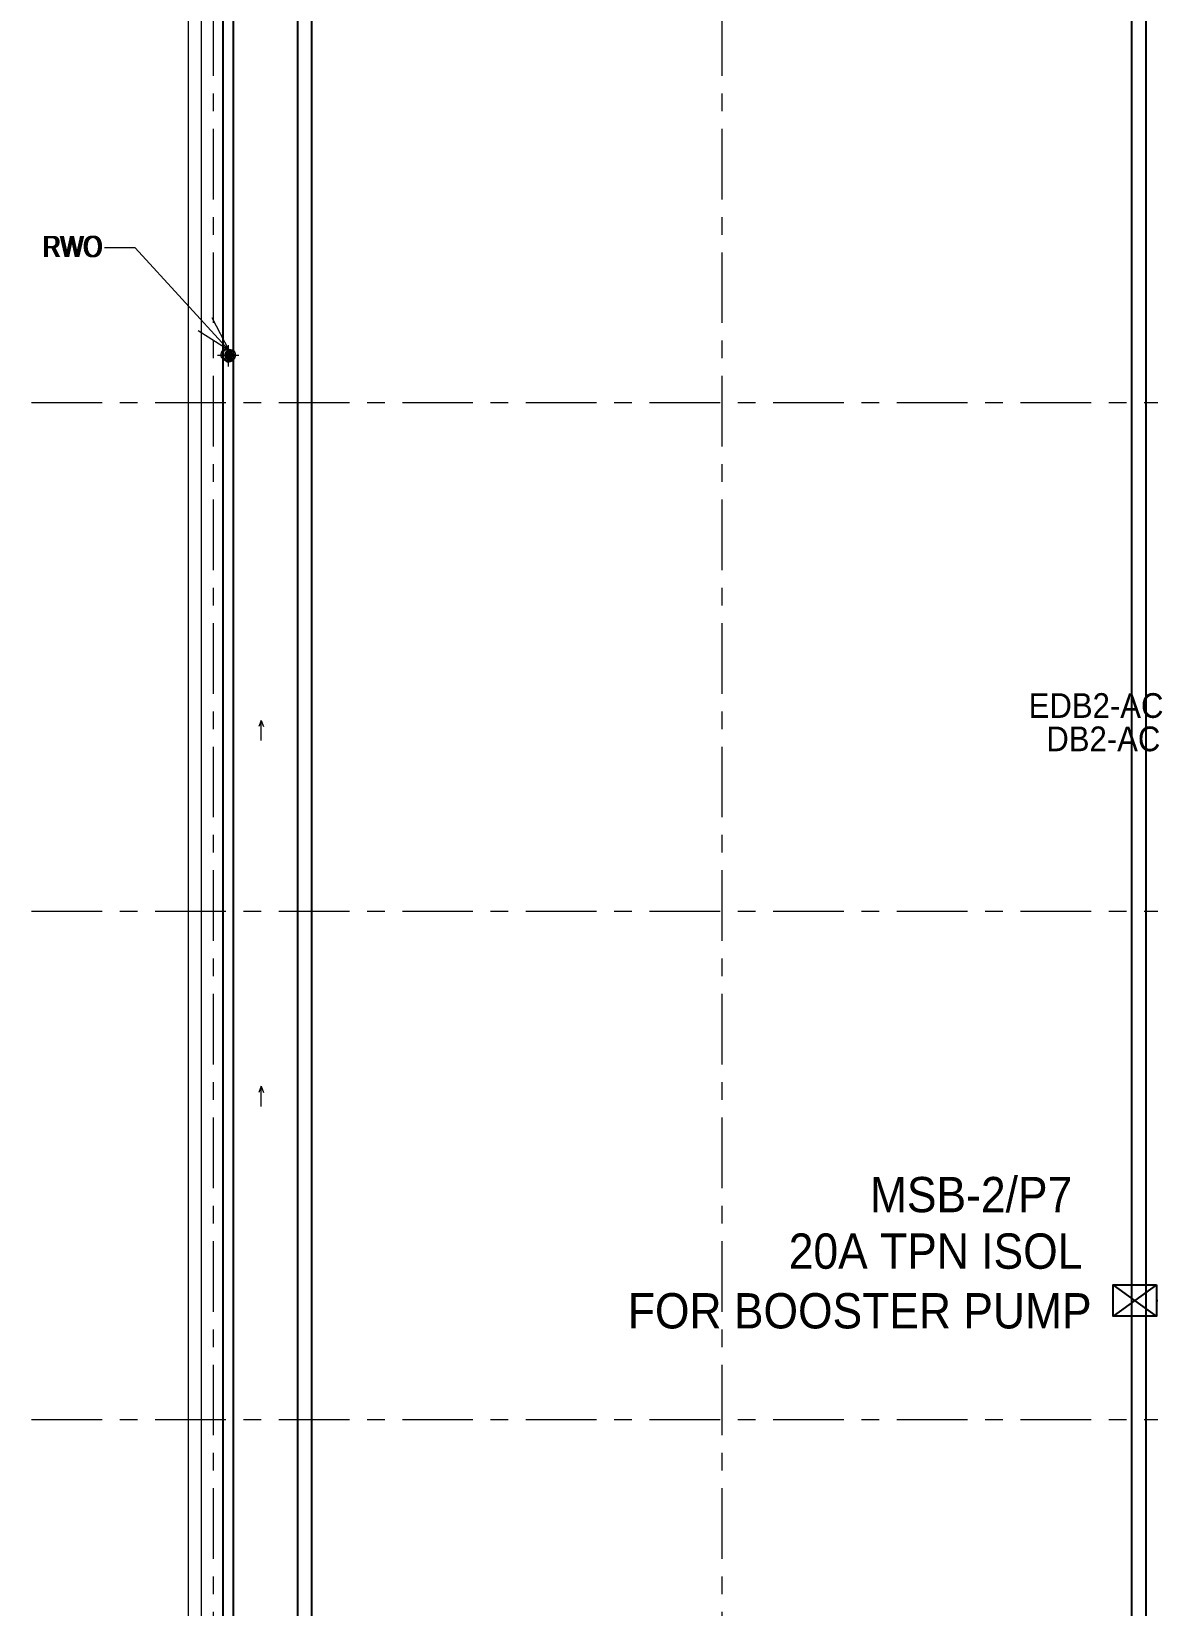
# Model space of a CAD drawing. Header units: millimetres. Extents: x -1834842 to 700335, y -490313101 to 518363.
# Drawn here: x -1215219 to -1199420, y 273738 to 296025 of the extents above; entities that cross this region are included whole.
import ezdxf

# ---------------------------------------------------------------- set-up
doc = ezdxf.new("R2010")
doc.units = ezdxf.units.MM
doc.header["$LTSCALE"] = 0.5
for name, pattern in [('IDA - Grid Line', [3500, 2000, -500, 500, -500]), ('IDA - Hidden 065', [537.5, 375, -162.5]), ('IDA - Hidden 2-1', [750, 500, -250])]:
    doc.linetypes.add(name, pattern=pattern)
doc.layers.get('0').update_dxf_attribs({"color": 8})
for name, color, linetype in [('0-LOWER ROOF', 7, 'Continuous'), ('E-DB', 240, 'Continuous'), ('E-EDB', 160, 'Continuous'), ('E-P-Iso-DB', 1, 'Continuous')]:
    doc.layers.add(name, color=color, linetype=linetype)
doc.layers.add('A-_ANOTTEXT_T', color=7, linetype='Continuous', lineweight=9)
doc.layers.add('M-_WATR----_E', color=7, linetype='Continuous', lineweight=9)
for name, color, linetype, lineweight, true_color in [('A-_DETA----_E-2', 6, 'IDA - Hidden 065', 9, 0xff00ff), ('A-_DETA----_E-4', 6, 'IDA - Hidden 2-1', 9, 0xff00ff), ('A-_FLOR----_E', 6, 'Continuous', 9, 0xff00ff), ('A-_GENM----_M-9', 5, 'Continuous', 9, 0x0000ff), ('A-_WALL----_E', 6, 'Continuous', 9, 0xff00ff), ('M-_SANIFIXR_E', 6, 'Continuous', 9, 0xff00ff), ('M-_WATR----_E-1', 7, 'Continuous', 9, 0x007f00), ('S-_ANOTGRID_E-1', 9, 'IDA - Grid Line', 9, 0x808080)]:
    doc.layers.add(name, color=color, linetype=linetype, lineweight=lineweight, true_color=true_color)
doc.styles.add('Arial', font='arial.ttf', dxfattribs={"height": 375})
doc.styles.add('Arial Narrow_1', font='ARIALN.TTF', dxfattribs={"height": 90})

# ---------------------------------------------------------------- blocks, each defined once
blk = doc.blocks.new('3P ISO DB')
at = {"layer": 'E-P-Iso-DB'}
for p, q in [((149, 455), (149, 677)), ((149, 677), (292, 677)), ((11, 455), (287, 72)), ((287, 455), (11, 72))]:
    blk.add_line(p, q, dxfattribs=at)
blk.add_lwpolyline([(11, 455), (287, 455), (287, 72), (11, 72)], close=True, dxfattribs=at)
blk = doc.blocks.new('IDA - Floor Trap Cover - Floor Trap Cover-V243-BLK2 LOWER ROOF RAIN WATER DOWN PIPE')
at = {"layer": 'M-_SANIFIXR_E'}
for p, q in [((-75, -75), (-75, 75)), ((-75, 75), (75, 75)), ((-13, 54), (-13, 67)), ((-13, 67), (12, 67)), ((12, 67), (12, 54)), ((75, -75), (-75, -75))]:
    blk.add_line(p, q, dxfattribs=at)
for centre in [(-45, 0), (-44, 11), (-39, 23), (-33, 0), (-32, 32), (-30, 12), (-23, 39), (-23, 23), (-20, 0), (-14, 14), (-12, 30), (-11, 44), (-5, 5), (0, 45), (0, 33), (0, 20), (5, 5), (11, 44), (12, 30), (14, 14), (20, 0), (23, 39), (23, 23), (30, 12), (32, 32), (33, 0), (39, 23), (44, 11), (45, 0), (-44, -11), (-39, -23), (-32, -32), (-30, -12), (-23, -23), (-23, -39), (-14, -14), (-12, -30), (-11, -44), (-5, -5), (0, -20), (0, -33), (0, -45), (5, -5), (11, -44), (12, -30), (14, -14), (23, -23), (23, -39), (30, -12), (32, -32), (39, -23), (44, -11)]:
    blk.add_circle(centre, 5, dxfattribs=at)
for centre, radius, start, end in [((0, 0), 55, 103.1366, 256.95), ((0, 0), 55, 283.05, 76.8634), ((0, -55), 12.5, 173.475, 6.525)]:
    blk.add_arc(centre, radius, start, end, dxfattribs=at)
blk = doc.blocks.new('BLK2-LOWER ROOF')
at = {"color": 8}
for points in [[(-49302.9, -118020.9), (-49302.9, -38670.9), (-49452.9, -38670.9), (-49452.9, -118020.9)], [(-48391.8, -50907.3), (-36387.8, -50907.3), (-36387.8, -100753), (-48391.8, -100753)], [(-48191.8, -51107.3), (-36587.8, -51107.3), (-36587.8, -100553), (-48191.8, -100553)]]:
    blk.add_lwpolyline(points, close=True, dxfattribs=at)
at = {"layer": 'A-_ANOTTEXT_T', "color": 8}
for p, q in [((-50694.1, -58161.5), (-51129, -58161.5)), ((-49365, -59612.9), (-50694.1, -58161.5)), ((-49365, -59612.9), (-50694.1, -58161.5)), ((-49365, -59612.9), (-49603.9, -59153.6)), ((-49365, -59612.9), (-49603.9, -59153.6)), ((-49365, -59612.9), (-49801.5, -59334.6)), ((-49365, -59612.9), (-49801.5, -59334.6))]:
    blk.add_line(p, q, dxfattribs=at)
at = {"layer": 'A-_DETA----_E-2', "color": 8}
blk.add_circle((-49377.3, -59677.9), 100, dxfattribs=at)
blk.add_circle((-49377.3, -59677.9), 100, dxfattribs=at)
at = {"layer": 'A-_DETA----_E-4', "color": 8}
blk.add_circle((-49377.3, -59677.3), 75, dxfattribs=at)
blk.add_circle((-49377.3, -59677.3), 75, dxfattribs=at)
at = {"layer": 'A-_FLOR----_E', "color": 8}
for p, q in [((-49447, -59752.6), (-49447, -59602.6)), ((-49447, -59602.6), (-49297, -59602.6)), ((-49447, -59752.6), (-49447, -59602.6)), ((-49447, -59602.6), (-49297, -59602.6)), ((-49297, -59752.6), (-49447, -59752.6)), ((-49297, -59752.6), (-49447, -59752.6))]:
    blk.add_line(p, q, dxfattribs=at)
at = {"layer": 'A-_GENM----_M-9', "color": 8}
for p, q in [((-48909.8, -64852.4), (-48941.3, -64939)), ((-48909.8, -64852.4), (-48878.2, -64939)), ((-48909.8, -65137.4), (-48909.8, -64852.4)), ((-48909.8, -70032.4), (-48941.3, -70119)), ((-48909.8, -70032.4), (-48878.2, -70119)), ((-48909.8, -70317.4), (-48909.8, -70032.4))]:
    blk.add_line(p, q, dxfattribs=at)
at = {"layer": 'A-_WALL----_E', "color": 8}
for p, q in [((-49939.8, -118227.4), (-49939.8, -38477.4)), ((-49759.8, -38627.4), (-49759.8, -118077.4))]:
    blk.add_line(p, q, dxfattribs=at)
at = {"layer": 'M-_SANIFIXR_E', "color": 8}
for p, q in [((-49447, -59752.6), (-49447, -59602.6)), ((-49447, -59602.6), (-49297, -59602.6)), ((-49384.5, -59624.1), (-49384.5, -59610.1)), ((-49384.5, -59610.1), (-49359.5, -59610.1)), ((-49359.5, -59610.1), (-49359.5, -59624.1)), ((-49297, -59752.6), (-49447, -59752.6))]:
    blk.add_line(p, q, dxfattribs=at)
for centre in [(-49417, -59677.6), (-49415.5, -59666.2), (-49415.5, -59689), (-49410.8, -59654.8), (-49410.8, -59700.4), (-49404.5, -59677.6), (-49403.8, -59645.8), (-49403.8, -59709.4), (-49402, -59665.2), (-49402, -59690.1), (-49395, -59654.6), (-49395, -59700.6), (-49394.8, -59716.4), (-49394.7, -59638.8), (-49392, -59677.6), (-49386.1, -59663.5), (-49386.1, -59691.8), (-49384.4, -59647.6), (-49384.4, -59707.7), (-49383.4, -59721.2), (-49383.3, -59634.1), (-49377.3, -59672.3), (-49377.3, -59682.9), (-49372, -59632.6), (-49372, -59645.1), (-49372, -59657.6), (-49372, -59697.6), (-49372, -59710.1), (-49372, -59722.6), (-49366.7, -59672.3), (-49366.7, -59682.9), (-49360.6, -59634.1), (-49360.6, -59721.2), (-49359.5, -59647.6), (-49359.5, -59707.7), (-49357.8, -59663.5), (-49357.8, -59691.8), (-49352, -59677.6), (-49349.2, -59638.8), (-49349.2, -59716.5), (-49349, -59654.6), (-49349, -59700.6), (-49341.9, -59665.2), (-49341.9, -59690.1), (-49340.2, -59645.8), (-49340.2, -59709.4), (-49339.5, -59677.6), (-49333.2, -59700.4), (-49333.1, -59654.9), (-49328.4, -59666.3), (-49328.4, -59689), (-49327, -59677.6)]:
    blk.add_circle(centre, 5, dxfattribs=at)
for centre, radius, start, end in [((-49372, -59677.6), 55, 103.13656, 256.95004), ((-49372, -59677.6), 55, 283.04996, 76.86344), ((-49372, -59732.6), 12.5, 173.47502, 6.52498)]:
    blk.add_arc(centre, radius, start, end, dxfattribs=at)
at = {"layer": 'M-_WATR----_E', "color": 8}
for p, q in [((-49527.3, -59681.4), (-49227.3, -59681.4)), ((-49527.3, -59681.4), (-49227.3, -59681.4)), ((-49377.7, -59538.7), (-49377.7, -59838.7)), ((-49377.7, -59538.7), (-49377.7, -59838.7))]:
    blk.add_line(p, q, dxfattribs=at)
at = {"layer": 'M-_WATR----_E-1', "color": 8}
for start, end in [(0, 180), (0, 180), (180, 0), (180, 0)]:
    blk.add_arc((-49377.3, -59681.4), 84.1, start, end, dxfattribs=at)
at = {"layer": 'S-_ANOTGRID_E-1', "color": 8}
for p, q in [((-49589.8, -19724.1), (-49589.8, -122559.3)), ((-42389.8, -19724.1), (-42389.8, -122559.3)), ((-52161.9, -60352.4), (-5336.8, -60352.4)), ((-52161.9, -67552.4), (-5336.8, -67552.4)), ((-52161.9, -74752.4), (-5336.8, -74752.4))]:
    blk.add_line(p, q, dxfattribs=at)
at = {"layer": 'M-_SANIFIXR_E', "color": 8}
blk.add_blockref('IDA - Floor Trap Cover - Floor Trap Cover-V243-BLK2 LOWER ROOF RAIN WATER DOWN PIPE', (-49372, -59677.6), dxfattribs=at)
at = {"layer": 'A-_ANOTTEXT_T', "color": 8, "style": 'Arial Narrow_1'}
blk.add_text('RWO', height=300, dxfattribs=at).set_placement((-52012.5, -58291.5))
at = {"layer": 'A-_ANOTTEXT_T', "color": 8, "insert": (-51986.1, -57991.5), "char_height": 300, "width": 1286.708, "attachment_point": 1, "style": 'Arial Narrow_1'}
blk.add_mtext('RWO', dxfattribs=at)

msp = doc.modelspace()

# ---------------------------------------------------------------- block references
at = {"layer": '0-LOWER ROOF', "color": 6}
msp.add_blockref('BLK2-LOWER ROOF', (-1163057, 351122), dxfattribs=at)
at = {"layer": 'E-P-Iso-DB', "xscale": 1.597199999999999, "yscale": 1.597199999999999, "zscale": 1.597199999999999, "rotation": 270.0000000000164}
msp.add_blockref('3P ISO DB', (-1200021, 278295), dxfattribs=at)

# ---------------------------------------------------------------- texts
at = {"layer": 'E-DB', "lineweight": 0, "style": 'Arial', "width": 0.9}
msp.add_text('DB2-AC', height=350, rotation=0.0005, dxfattribs=at).set_placement((-1200852, 285834))
at = {"layer": 'E-EDB', "linetype": 'Continuous', "style": 'Arial', "width": 0.9}
msp.add_text('EDB2-AC', height=350, rotation=0.0005, dxfattribs=at).set_placement((-1201102, 286306))
at = {"layer": 'E-P-Iso-DB', "style": 'Arial', "width": 0.9}
for s, p in [('MSB-2/P7', (-1203350, 279306)), ('20A TPN ISOL', (-1204499, 278506)), ('FOR BOOSTER PUMP', (-1206777, 277661))]:
    msp.add_text(s, height=500, dxfattribs=at).set_placement(p)

doc.saveas('drawing.dxf')
